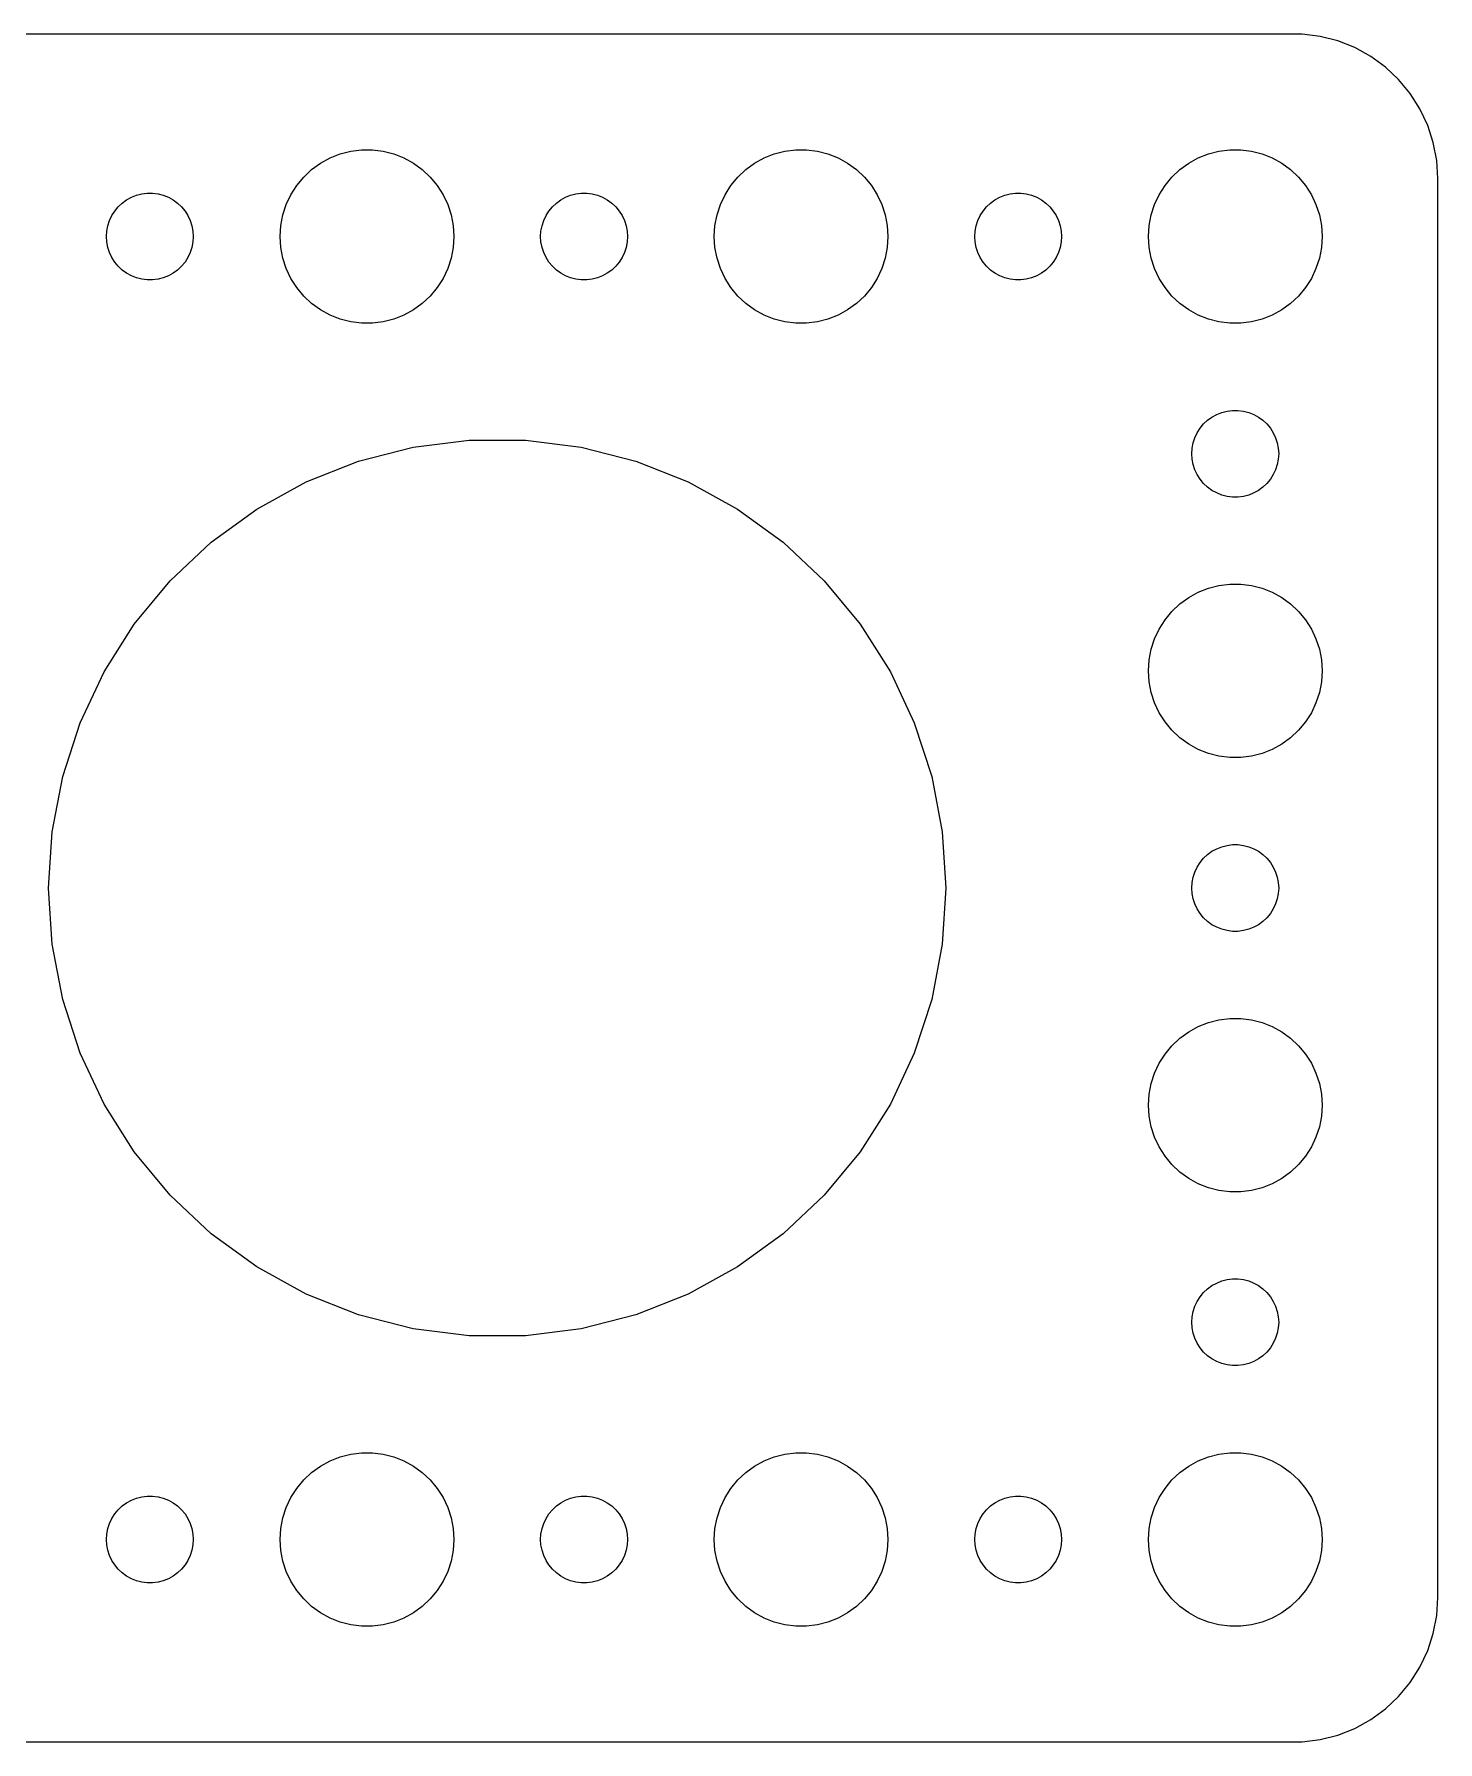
# Model space of a CAD drawing. Header units: metres. Extents: x -104 to 104, y 40 to 98.
# Drawn here: x 56 to 104.5, y 39.5 to 98.5 of the extents above; entities that cross this region are included whole.
import ezdxf

# ---------------------------------------------------------------- set-up
doc = ezdxf.new("R2010")
doc.units = ezdxf.units.M

msp = doc.modelspace()

# ---------------------------------------------------------------- linework, layer by layer
for p, q in [((99.8139, 98.4901), (-99.8139, 98.4901)), ((100.437, 98.4114), (99.8139, 98.4901)), ((101.045, 98.2553), (100.437, 98.4114)), ((101.629, 98.0241), (101.045, 98.2553)), ((102.179, 97.7216), (101.629, 98.0241)), ((102.687, 97.3526), (102.179, 97.7216)), ((103.145, 96.9227), (102.687, 97.3526)), ((103.545, 96.4389), (103.145, 96.9227)), ((103.882, 95.9088), (103.545, 96.4389)), ((104.149, 95.3406), (103.882, 95.9088)), ((104.343, 94.7434), (104.149, 95.3406)), ((66.573, 94.3532), (66.9379, 94.4469)), ((66.9379, 94.4469), (67.3116, 94.4941)), ((67.3116, 94.4941), (67.6884, 94.4941)), ((67.6884, 94.4941), (68.0621, 94.4469)), ((68.0621, 94.4469), (68.427, 94.3532)), ((81.573, 94.3532), (81.9379, 94.4469)), ((81.9379, 94.4469), (82.3116, 94.4941)), ((82.3116, 94.4941), (82.6884, 94.4941)), ((82.6884, 94.4941), (83.0621, 94.4469)), ((83.0621, 94.4469), (83.427, 94.3532)), ((96.573, 94.3532), (96.9379, 94.4469)), ((96.9379, 94.4469), (97.3116, 94.4941)), ((97.3116, 94.4941), (97.6884, 94.4941)), ((97.6884, 94.4941), (98.0621, 94.4469)), ((98.0621, 94.4469), (98.427, 94.3532)), ((104.461, 94.1267), (104.343, 94.7434)), ((65.3131, 93.5536), (65.5877, 93.8115)), ((65.5877, 93.8115), (65.8925, 94.033)), ((65.8925, 94.033), (66.2227, 94.2145)), ((66.2227, 94.2145), (66.573, 94.3532)), ((68.427, 94.3532), (68.7773, 94.2145)), ((68.7773, 94.2145), (69.1075, 94.033)), ((69.1075, 94.033), (69.4123, 93.8115)), ((69.4123, 93.8115), (69.6869, 93.5536)), ((80.3131, 93.5536), (80.5877, 93.8115)), ((80.5877, 93.8115), (80.8925, 94.033)), ((80.8925, 94.033), (81.2227, 94.2145)), ((81.2227, 94.2145), (81.573, 94.3532)), ((83.427, 94.3532), (83.7773, 94.2145)), ((83.7773, 94.2145), (84.1075, 94.033)), ((84.1075, 94.033), (84.4123, 93.8115)), ((84.4123, 93.8115), (84.6869, 93.5536)), ((95.3131, 93.5536), (95.5877, 93.8115)), ((95.5877, 93.8115), (95.8925, 94.033)), ((95.8925, 94.033), (96.2227, 94.2145)), ((96.2227, 94.2145), (96.573, 94.3532)), ((98.427, 94.3532), (98.7773, 94.2145)), ((98.7773, 94.2145), (99.1075, 94.033)), ((99.1075, 94.033), (99.4123, 93.8115)), ((99.4123, 93.8115), (99.6869, 93.5536)), ((104.5, 93.5), (104.461, 94.1267)), ((64.8711, 92.9453), (65.073, 93.2634)), ((65.073, 93.2634), (65.3131, 93.5536)), ((69.6869, 93.5536), (69.927, 93.2634)), ((69.927, 93.2634), (70.1289, 92.9453)), ((79.8711, 92.9453), (80.073, 93.2634)), ((80.073, 93.2634), (80.3131, 93.5536)), ((84.6869, 93.5536), (84.927, 93.2634)), ((84.927, 93.2634), (85.1289, 92.9453)), ((94.8711, 92.9453), (95.073, 93.2634)), ((95.073, 93.2634), (95.3131, 93.5536)), ((99.6869, 93.5536), (99.927, 93.2634)), ((99.927, 93.2634), (100.129, 92.9453)), ((104.5, 44.5), (104.5, 93.5)), ((58.9065, 92.5268), (59.0439, 92.6558)), ((59.0439, 92.6558), (59.1963, 92.7665)), ((59.1963, 92.7665), (59.3613, 92.8572)), ((59.3613, 92.8572), (59.5365, 92.9266)), ((59.5365, 92.9266), (59.7189, 92.9734)), ((59.7189, 92.9734), (59.9058, 92.997)), ((59.9058, 92.997), (60.0942, 92.997)), ((60.0942, 92.997), (60.2811, 92.9734)), ((60.2811, 92.9734), (60.4635, 92.9266)), ((60.4635, 92.9266), (60.6387, 92.8572)), ((60.6387, 92.8572), (60.8037, 92.7665)), ((60.8037, 92.7665), (60.9561, 92.6558)), ((60.9561, 92.6558), (61.0934, 92.5268)), ((64.5943, 92.2461), (64.7107, 92.6044)), ((64.7107, 92.6044), (64.8711, 92.9453)), ((70.1289, 92.9453), (70.2893, 92.6044)), ((70.2893, 92.6044), (70.4057, 92.2461)), ((73.9065, 92.5268), (74.0439, 92.6558)), ((74.0439, 92.6558), (74.1963, 92.7665)), ((74.1963, 92.7665), (74.3613, 92.8572)), ((74.3613, 92.8572), (74.5365, 92.9266)), ((74.5365, 92.9266), (74.7189, 92.9734)), ((74.7189, 92.9734), (74.9058, 92.997)), ((74.9058, 92.997), (75.0942, 92.997)), ((75.0942, 92.997), (75.2811, 92.9734)), ((75.2811, 92.9734), (75.4635, 92.9266)), ((75.4635, 92.9266), (75.6387, 92.8572)), ((75.6387, 92.8572), (75.8037, 92.7665)), ((75.8037, 92.7665), (75.9561, 92.6558)), ((75.9561, 92.6558), (76.0934, 92.5268)), ((79.5943, 92.2461), (79.7107, 92.6044)), ((79.7107, 92.6044), (79.8711, 92.9453)), ((85.1289, 92.9453), (85.2893, 92.6044)), ((85.2893, 92.6044), (85.4057, 92.2461)), ((88.9065, 92.5268), (89.0439, 92.6558)), ((89.0439, 92.6558), (89.1963, 92.7665)), ((89.1963, 92.7665), (89.3613, 92.8572)), ((89.3613, 92.8572), (89.5365, 92.9266)), ((89.5365, 92.9266), (89.7189, 92.9734)), ((89.7189, 92.9734), (89.9058, 92.997)), ((89.9058, 92.997), (90.0942, 92.997)), ((90.0942, 92.997), (90.2811, 92.9734)), ((90.2811, 92.9734), (90.4635, 92.9266)), ((90.4635, 92.9266), (90.6387, 92.8572)), ((90.6387, 92.8572), (90.8037, 92.7665)), ((90.8037, 92.7665), (90.9561, 92.6558)), ((90.9561, 92.6558), (91.0934, 92.5268)), ((94.5943, 92.2461), (94.7107, 92.6044)), ((94.7107, 92.6044), (94.8711, 92.9453)), ((100.129, 92.9453), (100.289, 92.6044)), ((100.289, 92.6044), (100.406, 92.2461)), ((58.5471, 91.873), (58.6053, 92.0522)), ((58.6053, 92.0522), (58.6855, 92.2226)), ((58.6855, 92.2226), (58.7865, 92.3817)), ((58.7865, 92.3817), (58.9065, 92.5268)), ((61.0934, 92.5268), (61.2135, 92.3817)), ((61.2135, 92.3817), (61.3145, 92.2226)), ((61.3145, 92.2226), (61.3947, 92.0522)), ((61.3947, 92.0522), (61.4529, 91.873)), ((64.5237, 91.876), (64.5943, 92.2461)), ((70.4057, 92.2461), (70.4763, 91.876)), ((73.5471, 91.873), (73.6053, 92.0522)), ((73.6053, 92.0522), (73.6855, 92.2226)), ((73.6855, 92.2226), (73.7865, 92.3817)), ((73.7865, 92.3817), (73.9065, 92.5268)), ((76.0934, 92.5268), (76.2135, 92.3817)), ((76.2135, 92.3817), (76.3145, 92.2226)), ((76.3145, 92.2226), (76.3947, 92.0522)), ((76.3947, 92.0522), (76.4529, 91.873)), ((79.5237, 91.876), (79.5943, 92.2461)), ((85.4057, 92.2461), (85.4763, 91.876)), ((88.5471, 91.873), (88.6053, 92.0522)), ((88.6053, 92.0522), (88.6855, 92.2226)), ((88.6855, 92.2226), (88.7865, 92.3817)), ((88.7865, 92.3817), (88.9065, 92.5268)), ((91.0934, 92.5268), (91.2135, 92.3817)), ((91.2135, 92.3817), (91.3145, 92.2226)), ((91.3145, 92.2226), (91.3947, 92.0522)), ((91.3947, 92.0522), (91.4529, 91.873)), ((94.5237, 91.876), (94.5943, 92.2461)), ((100.406, 92.2461), (100.476, 91.876)), ((58.5, 91.5), (58.5118, 91.688)), ((58.5118, 91.312), (58.5, 91.5)), ((58.5118, 91.688), (58.5471, 91.873)), ((61.4529, 91.873), (61.4882, 91.688)), ((61.4882, 91.688), (61.5, 91.5)), ((61.5, 91.5), (61.4882, 91.312)), ((64.5, 91.5), (64.5237, 91.876)), ((64.5237, 91.124), (64.5, 91.5)), ((70.4763, 91.876), (70.5, 91.5)), ((70.5, 91.5), (70.4763, 91.124)), ((73.5, 91.5), (73.5118, 91.688)), ((73.5118, 91.312), (73.5, 91.5)), ((73.5118, 91.688), (73.5471, 91.873)), ((76.4529, 91.873), (76.4882, 91.688)), ((76.4882, 91.688), (76.5, 91.5)), ((76.5, 91.5), (76.4882, 91.312)), ((79.5, 91.5), (79.5237, 91.876)), ((79.5237, 91.124), (79.5, 91.5)), ((85.4763, 91.876), (85.5, 91.5)), ((85.5, 91.5), (85.4763, 91.124)), ((88.5, 91.5), (88.5118, 91.688)), ((88.5118, 91.312), (88.5, 91.5)), ((88.5118, 91.688), (88.5471, 91.873)), ((91.4529, 91.873), (91.4882, 91.688)), ((91.4882, 91.688), (91.5, 91.5)), ((91.5, 91.5), (91.4882, 91.312)), ((94.5, 91.5), (94.5237, 91.876)), ((94.5237, 91.124), (94.5, 91.5)), ((100.476, 91.876), (100.5, 91.5)), ((100.5, 91.5), (100.476, 91.124)), ((58.5471, 91.127), (58.5118, 91.312)), ((58.6053, 90.9478), (58.5471, 91.127)), ((58.6855, 90.7774), (58.6053, 90.9478)), ((61.3947, 90.9478), (61.3145, 90.7774)), ((61.4529, 91.127), (61.3947, 90.9478)), ((61.4882, 91.312), (61.4529, 91.127)), ((64.5943, 90.7539), (64.5237, 91.124)), ((70.4763, 91.124), (70.4057, 90.7539)), ((73.5471, 91.127), (73.5118, 91.312)), ((73.6053, 90.9478), (73.5471, 91.127)), ((73.6855, 90.7774), (73.6053, 90.9478)), ((76.3947, 90.9478), (76.3145, 90.7774)), ((76.4529, 91.127), (76.3947, 90.9478)), ((76.4882, 91.312), (76.4529, 91.127)), ((79.5943, 90.7539), (79.5237, 91.124)), ((85.4763, 91.124), (85.4057, 90.7539)), ((88.5471, 91.127), (88.5118, 91.312)), ((88.6053, 90.9478), (88.5471, 91.127)), ((88.6855, 90.7774), (88.6053, 90.9478)), ((91.3947, 90.9478), (91.3145, 90.7774)), ((91.4529, 91.127), (91.3947, 90.9478)), ((91.4882, 91.312), (91.4529, 91.127)), ((94.5943, 90.7539), (94.5237, 91.124)), ((100.476, 91.124), (100.406, 90.7539)), ((58.7865, 90.6183), (58.6855, 90.7774)), ((58.9065, 90.4732), (58.7865, 90.6183)), ((59.0439, 90.3442), (58.9065, 90.4732)), ((59.1963, 90.2335), (59.0439, 90.3442)), ((60.9561, 90.3442), (60.8037, 90.2335)), ((61.0934, 90.4732), (60.9561, 90.3442)), ((61.2135, 90.6183), (61.0934, 90.4732)), ((61.3145, 90.7774), (61.2135, 90.6183)), ((64.7107, 90.3956), (64.5943, 90.7539)), ((64.8711, 90.0547), (64.7107, 90.3956)), ((70.2893, 90.3956), (70.1289, 90.0547)), ((70.4057, 90.7539), (70.2893, 90.3956)), ((73.7865, 90.6183), (73.6855, 90.7774)), ((73.9065, 90.4732), (73.7865, 90.6183)), ((74.0439, 90.3442), (73.9065, 90.4732)), ((74.1963, 90.2335), (74.0439, 90.3442)), ((75.9561, 90.3442), (75.8037, 90.2335)), ((76.0934, 90.4732), (75.9561, 90.3442)), ((76.2135, 90.6183), (76.0934, 90.4732)), ((76.3145, 90.7774), (76.2135, 90.6183)), ((79.7107, 90.3956), (79.5943, 90.7539)), ((79.8711, 90.0547), (79.7107, 90.3956)), ((85.2893, 90.3956), (85.1289, 90.0547)), ((85.4057, 90.7539), (85.2893, 90.3956)), ((88.7865, 90.6183), (88.6855, 90.7774)), ((88.9065, 90.4732), (88.7865, 90.6183)), ((89.0439, 90.3442), (88.9065, 90.4732)), ((89.1963, 90.2335), (89.0439, 90.3442)), ((90.9561, 90.3442), (90.8037, 90.2335)), ((91.0934, 90.4732), (90.9561, 90.3442)), ((91.2135, 90.6183), (91.0934, 90.4732)), ((91.3145, 90.7774), (91.2135, 90.6183)), ((94.7107, 90.3956), (94.5943, 90.7539)), ((94.8711, 90.0547), (94.7107, 90.3956)), ((100.289, 90.3956), (100.129, 90.0547)), ((100.406, 90.7539), (100.289, 90.3956)), ((59.3613, 90.1427), (59.1963, 90.2335)), ((59.5365, 90.0734), (59.3613, 90.1427)), ((59.7189, 90.0266), (59.5365, 90.0734)), ((59.9058, 90.003), (59.7189, 90.0266)), ((60.0942, 90.003), (59.9058, 90.003)), ((60.2811, 90.0266), (60.0942, 90.003)), ((60.4635, 90.0734), (60.2811, 90.0266)), ((60.6387, 90.1427), (60.4635, 90.0734)), ((60.8037, 90.2335), (60.6387, 90.1427)), ((65.073, 89.7366), (64.8711, 90.0547)), ((65.3131, 89.4464), (65.073, 89.7366)), ((69.927, 89.7366), (69.6869, 89.4464)), ((70.1289, 90.0547), (69.927, 89.7366)), ((74.3613, 90.1427), (74.1963, 90.2335)), ((74.5365, 90.0734), (74.3613, 90.1427)), ((74.7189, 90.0266), (74.5365, 90.0734)), ((74.9058, 90.003), (74.7189, 90.0266)), ((75.0942, 90.003), (74.9058, 90.003)), ((75.2811, 90.0266), (75.0942, 90.003)), ((75.4635, 90.0734), (75.2811, 90.0266)), ((75.6387, 90.1427), (75.4635, 90.0734)), ((75.8037, 90.2335), (75.6387, 90.1427)), ((80.073, 89.7366), (79.8711, 90.0547)), ((80.3131, 89.4464), (80.073, 89.7366)), ((84.927, 89.7366), (84.6869, 89.4464)), ((85.1289, 90.0547), (84.927, 89.7366)), ((89.3613, 90.1427), (89.1963, 90.2335)), ((89.5365, 90.0734), (89.3613, 90.1427)), ((89.7189, 90.0266), (89.5365, 90.0734)), ((89.9058, 90.003), (89.7189, 90.0266)), ((90.0942, 90.003), (89.9058, 90.003)), ((90.2811, 90.0266), (90.0942, 90.003)), ((90.4635, 90.0734), (90.2811, 90.0266)), ((90.6387, 90.1427), (90.4635, 90.0734)), ((90.8037, 90.2335), (90.6387, 90.1427)), ((95.073, 89.7366), (94.8711, 90.0547)), ((95.3131, 89.4464), (95.073, 89.7366)), ((99.927, 89.7366), (99.6869, 89.4464)), ((100.129, 90.0547), (99.927, 89.7366)), ((65.5877, 89.1884), (65.3131, 89.4464)), ((65.8925, 88.967), (65.5877, 89.1884)), ((69.4123, 89.1884), (69.1075, 88.967)), ((69.6869, 89.4464), (69.4123, 89.1884)), ((80.5877, 89.1884), (80.3131, 89.4464)), ((80.8925, 88.967), (80.5877, 89.1884)), ((84.4123, 89.1884), (84.1075, 88.967)), ((84.6869, 89.4464), (84.4123, 89.1884)), ((95.5877, 89.1884), (95.3131, 89.4464)), ((95.8925, 88.967), (95.5877, 89.1884)), ((99.4123, 89.1884), (99.1075, 88.967)), ((99.6869, 89.4464), (99.4123, 89.1884)), ((66.2227, 88.7855), (65.8925, 88.967)), ((66.573, 88.6468), (66.2227, 88.7855)), ((66.9379, 88.5531), (66.573, 88.6468)), ((67.3116, 88.5059), (66.9379, 88.5531)), ((67.6884, 88.5059), (67.3116, 88.5059)), ((68.0621, 88.5531), (67.6884, 88.5059)), ((68.427, 88.6468), (68.0621, 88.5531)), ((68.7773, 88.7855), (68.427, 88.6468)), ((69.1075, 88.967), (68.7773, 88.7855)), ((81.2227, 88.7855), (80.8925, 88.967)), ((81.573, 88.6468), (81.2227, 88.7855)), ((81.9379, 88.5531), (81.573, 88.6468)), ((82.3116, 88.5059), (81.9379, 88.5531)), ((82.6884, 88.5059), (82.3116, 88.5059)), ((83.0621, 88.5531), (82.6884, 88.5059)), ((83.427, 88.6468), (83.0621, 88.5531)), ((83.7773, 88.7855), (83.427, 88.6468)), ((84.1075, 88.967), (83.7773, 88.7855)), ((96.2227, 88.7855), (95.8925, 88.967)), ((96.573, 88.6468), (96.2227, 88.7855)), ((96.9379, 88.5531), (96.573, 88.6468)), ((97.3116, 88.5059), (96.9379, 88.5531)), ((97.6884, 88.5059), (97.3116, 88.5059)), ((98.0621, 88.5531), (97.6884, 88.5059)), ((98.427, 88.6468), (98.0621, 88.5531)), ((98.7773, 88.7855), (98.427, 88.6468)), ((99.1075, 88.967), (98.7773, 88.7855)), ((96.2865, 84.8817), (96.4065, 85.0268)), ((96.4065, 85.0268), (96.5439, 85.1558)), ((96.5439, 85.1558), (96.6963, 85.2665)), ((96.6963, 85.2665), (96.8613, 85.3572)), ((96.8613, 85.3572), (97.0365, 85.4266)), ((97.0365, 85.4266), (97.2189, 85.4734)), ((97.2189, 85.4734), (97.4058, 85.497)), ((97.4058, 85.497), (97.5942, 85.497)), ((97.5942, 85.497), (97.7811, 85.4734)), ((97.7811, 85.4734), (97.9635, 85.4266)), ((97.9635, 85.4266), (98.1387, 85.3572)), ((98.1387, 85.3572), (98.3037, 85.2665)), ((98.3037, 85.2665), (98.4561, 85.1558)), ((98.4561, 85.1558), (98.5934, 85.0268)), ((98.5934, 85.0268), (98.7135, 84.8817)), ((69.0956, 84.2254), (71.0267, 84.4694)), ((71.0267, 84.4694), (72.9733, 84.4694)), ((72.9733, 84.4694), (74.9044, 84.2254)), ((96.0118, 84.188), (96.0471, 84.373)), ((96.0471, 84.373), (96.1053, 84.5522)), ((96.1053, 84.5522), (96.1855, 84.7226)), ((96.1855, 84.7226), (96.2865, 84.8817)), ((98.7135, 84.8817), (98.8145, 84.7226)), ((98.8145, 84.7226), (98.8947, 84.5522)), ((98.8947, 84.5522), (98.9529, 84.373)), ((98.9529, 84.373), (98.9882, 84.188)), ((67.2102, 83.7414), (69.0956, 84.2254)), ((74.9044, 84.2254), (76.7898, 83.7414)), ((96, 84), (96.0118, 84.188)), ((96.0118, 83.812), (96, 84)), ((96.0471, 83.627), (96.0118, 83.812)), ((98.9882, 83.812), (98.9529, 83.627)), ((98.9882, 84.188), (99, 84)), ((99, 84), (98.9882, 83.812)), ((65.4004, 83.0248), (67.2102, 83.7414)), ((76.7898, 83.7414), (78.5996, 83.0248)), ((96.1053, 83.4478), (96.0471, 83.627)), ((96.1855, 83.2774), (96.1053, 83.4478)), ((96.2865, 83.1183), (96.1855, 83.2774)), ((98.8145, 83.2774), (98.7135, 83.1183)), ((98.8947, 83.4478), (98.8145, 83.2774)), ((98.9529, 83.627), (98.8947, 83.4478)), ((63.6947, 82.0871), (65.4004, 83.0248)), ((78.5996, 83.0248), (80.3053, 82.0871)), ((96.4065, 82.9732), (96.2865, 83.1183)), ((96.5439, 82.8442), (96.4065, 82.9732)), ((96.6963, 82.7335), (96.5439, 82.8442)), ((96.8613, 82.6427), (96.6963, 82.7335)), ((97.0365, 82.5734), (96.8613, 82.6427)), ((97.2189, 82.5266), (97.0365, 82.5734)), ((97.9635, 82.5734), (97.7811, 82.5266)), ((98.1387, 82.6427), (97.9635, 82.5734)), ((98.3037, 82.7335), (98.1387, 82.6427)), ((98.4561, 82.8442), (98.3037, 82.7335)), ((98.5934, 82.9732), (98.4561, 82.8442)), ((98.7135, 83.1183), (98.5934, 82.9732)), ((62.1199, 80.9429), (63.6947, 82.0871)), ((80.3053, 82.0871), (81.8801, 80.9429)), ((97.4058, 82.5029), (97.2189, 82.5266)), ((97.5942, 82.5029), (97.4058, 82.5029)), ((97.7811, 82.5266), (97.5942, 82.5029)), ((60.701, 79.6105), (62.1199, 80.9429)), ((81.8801, 80.9429), (83.299, 79.6105)), ((59.4602, 78.1107), (60.701, 79.6105)), ((83.299, 79.6105), (84.5398, 78.1107)), ((95.8925, 79.033), (96.2227, 79.2145)), ((96.2227, 79.2145), (96.573, 79.3532)), ((96.573, 79.3532), (96.9379, 79.4469)), ((96.9379, 79.4469), (97.3116, 79.4941)), ((97.3116, 79.4941), (97.6884, 79.4941)), ((97.6884, 79.4941), (98.0621, 79.4469)), ((98.0621, 79.4469), (98.427, 79.3532)), ((98.427, 79.3532), (98.7773, 79.2145)), ((98.7773, 79.2145), (99.1075, 79.033)), ((95.073, 78.2634), (95.3131, 78.5536)), ((95.3131, 78.5536), (95.5877, 78.8115)), ((95.5877, 78.8115), (95.8925, 79.033)), ((99.1075, 79.033), (99.4123, 78.8115)), ((99.4123, 78.8115), (99.6869, 78.5536)), ((99.6869, 78.5536), (99.927, 78.2634)), ((58.4172, 76.4672), (59.4602, 78.1107)), ((84.5398, 78.1107), (85.5827, 76.4672)), ((94.7107, 77.6044), (94.8711, 77.9453)), ((94.8711, 77.9453), (95.073, 78.2634)), ((99.927, 78.2634), (100.129, 77.9453)), ((100.129, 77.9453), (100.289, 77.6044)), ((94.5943, 77.2461), (94.7107, 77.6044)), ((100.289, 77.6044), (100.406, 77.2461)), ((94.5, 76.5), (94.5237, 76.876)), ((94.5237, 76.876), (94.5943, 77.2461)), ((100.406, 77.2461), (100.476, 76.876)), ((100.476, 76.876), (100.5, 76.5)), ((57.5885, 74.7059), (58.4172, 76.4672)), ((85.5827, 76.4672), (86.4115, 74.7059)), ((94.5237, 76.124), (94.5, 76.5)), ((94.5943, 75.7539), (94.5237, 76.124)), ((100.476, 76.124), (100.406, 75.7539)), ((100.5, 76.5), (100.476, 76.124)), ((94.7107, 75.3956), (94.5943, 75.7539)), ((100.406, 75.7539), (100.289, 75.3956)), ((94.8711, 75.0547), (94.7107, 75.3956)), ((95.073, 74.7366), (94.8711, 75.0547)), ((100.129, 75.0547), (99.927, 74.7366)), ((100.289, 75.3956), (100.129, 75.0547)), ((56.987, 72.8547), (57.5885, 74.7059)), ((86.4115, 74.7059), (87.013, 72.8547)), ((95.3131, 74.4464), (95.073, 74.7366)), ((95.5877, 74.1884), (95.3131, 74.4464)), ((99.6869, 74.4464), (99.4123, 74.1884)), ((99.927, 74.7366), (99.6869, 74.4464)), ((95.8925, 73.967), (95.5877, 74.1884)), ((96.2227, 73.7855), (95.8925, 73.967)), ((96.573, 73.6468), (96.2227, 73.7855)), ((98.7773, 73.7855), (98.427, 73.6468)), ((99.1075, 73.967), (98.7773, 73.7855)), ((99.4123, 74.1884), (99.1075, 73.967)), ((96.9379, 73.5531), (96.573, 73.6468)), ((97.3116, 73.5059), (96.9379, 73.5531)), ((97.6884, 73.5059), (97.3116, 73.5059)), ((98.0621, 73.5531), (97.6884, 73.5059)), ((98.427, 73.6468), (98.0621, 73.5531)), ((56.6222, 70.9427), (56.987, 72.8547)), ((87.013, 72.8547), (87.3778, 70.9427)), ((56.5, 69), (56.6222, 70.9427)), ((87.3778, 70.9427), (87.5, 69)), ((96.5439, 70.1558), (96.6963, 70.2665)), ((96.6963, 70.2665), (96.8613, 70.3572)), ((96.8613, 70.3572), (97.0365, 70.4266)), ((97.0365, 70.4266), (97.2189, 70.4734)), ((97.2189, 70.4734), (97.4058, 70.497)), ((97.4058, 70.497), (97.5942, 70.497)), ((97.5942, 70.497), (97.7811, 70.4734)), ((97.7811, 70.4734), (97.9635, 70.4266)), ((97.9635, 70.4266), (98.1387, 70.3572)), ((98.1387, 70.3572), (98.3037, 70.2665)), ((98.3037, 70.2665), (98.4561, 70.1558)), ((96.1053, 69.5522), (96.1855, 69.7226)), ((96.1855, 69.7226), (96.2865, 69.8817)), ((96.2865, 69.8817), (96.4065, 70.0268)), ((96.4065, 70.0268), (96.5439, 70.1558)), ((98.4561, 70.1558), (98.5934, 70.0268)), ((98.5934, 70.0268), (98.7135, 69.8817)), ((98.7135, 69.8817), (98.8145, 69.7226)), ((98.8145, 69.7226), (98.8947, 69.5522)), ((96, 69), (96.0118, 69.188)), ((96.0118, 69.188), (96.0471, 69.373)), ((96.0471, 69.373), (96.1053, 69.5522)), ((98.8947, 69.5522), (98.9529, 69.373)), ((98.9529, 69.373), (98.9882, 69.188)), ((98.9882, 69.188), (99, 69)), ((56.6222, 67.0573), (56.5, 69)), ((87.5, 69), (87.3778, 67.0573)), ((96.0118, 68.812), (96, 69)), ((96.0471, 68.627), (96.0118, 68.812)), ((96.1053, 68.4478), (96.0471, 68.627)), ((96.1855, 68.2774), (96.1053, 68.4478)), ((98.8947, 68.4478), (98.8145, 68.2774)), ((98.9529, 68.627), (98.8947, 68.4478)), ((98.9882, 68.812), (98.9529, 68.627)), ((99, 69), (98.9882, 68.812)), ((96.2865, 68.1183), (96.1855, 68.2774)), ((96.4065, 67.9732), (96.2865, 68.1183)), ((96.5439, 67.8442), (96.4065, 67.9732)), ((96.6963, 67.7335), (96.5439, 67.8442)), ((98.4561, 67.8442), (98.3037, 67.7335)), ((98.5934, 67.9732), (98.4561, 67.8442)), ((98.7135, 68.1183), (98.5934, 67.9732)), ((98.8145, 68.2774), (98.7135, 68.1183)), ((96.8613, 67.6428), (96.6963, 67.7335)), ((97.0365, 67.5734), (96.8613, 67.6428)), ((97.2189, 67.5266), (97.0365, 67.5734)), ((97.4058, 67.503), (97.2189, 67.5266)), ((97.5942, 67.503), (97.4058, 67.503)), ((97.7811, 67.5266), (97.5942, 67.503)), ((97.9635, 67.5734), (97.7811, 67.5266)), ((98.1387, 67.6428), (97.9635, 67.5734)), ((98.3037, 67.7335), (98.1387, 67.6428)), ((56.987, 65.1453), (56.6222, 67.0573)), ((87.3778, 67.0573), (87.013, 65.1453)), ((57.5885, 63.2941), (56.987, 65.1453)), ((87.013, 65.1453), (86.4115, 63.2941)), ((96.2227, 64.2145), (96.573, 64.3532)), ((96.573, 64.3532), (96.9379, 64.4469)), ((96.9379, 64.4469), (97.3116, 64.4941)), ((97.3116, 64.4941), (97.6884, 64.4941)), ((97.6884, 64.4941), (98.0621, 64.4469)), ((98.0621, 64.4469), (98.427, 64.3532)), ((98.427, 64.3532), (98.7773, 64.2145)), ((95.3131, 63.5536), (95.5877, 63.8116)), ((95.5877, 63.8116), (95.8925, 64.033)), ((95.8925, 64.033), (96.2227, 64.2145)), ((98.7773, 64.2145), (99.1075, 64.033)), ((99.1075, 64.033), (99.4123, 63.8116)), ((99.4123, 63.8116), (99.6869, 63.5536)), ((58.4172, 61.5328), (57.5885, 63.2941)), ((86.4115, 63.2941), (85.5827, 61.5328)), ((94.8711, 62.9453), (95.073, 63.2634)), ((95.073, 63.2634), (95.3131, 63.5536)), ((99.6869, 63.5536), (99.927, 63.2634)), ((99.927, 63.2634), (100.129, 62.9453)), ((94.5943, 62.2461), (94.7107, 62.6044)), ((94.7107, 62.6044), (94.8711, 62.9453)), ((100.129, 62.9453), (100.289, 62.6044)), ((100.289, 62.6044), (100.406, 62.2461)), ((94.5237, 61.876), (94.5943, 62.2461)), ((100.406, 62.2461), (100.476, 61.876)), ((59.4602, 59.8893), (58.4172, 61.5328)), ((85.5827, 61.5328), (84.5398, 59.8893)), ((94.5, 61.5), (94.5237, 61.876)), ((94.5237, 61.124), (94.5, 61.5)), ((100.476, 61.876), (100.5, 61.5)), ((100.5, 61.5), (100.476, 61.124)), ((94.5943, 60.7539), (94.5237, 61.124)), ((94.7107, 60.3956), (94.5943, 60.7539)), ((100.406, 60.7539), (100.289, 60.3956)), ((100.476, 61.124), (100.406, 60.7539)), ((94.8711, 60.0547), (94.7107, 60.3956)), ((100.289, 60.3956), (100.129, 60.0547)), ((60.701, 58.3895), (59.4602, 59.8893)), ((84.5398, 59.8893), (83.299, 58.3895)), ((95.073, 59.7366), (94.8711, 60.0547)), ((95.3131, 59.4464), (95.073, 59.7366)), ((99.927, 59.7366), (99.6869, 59.4464)), ((100.129, 60.0547), (99.927, 59.7366)), ((95.5877, 59.1885), (95.3131, 59.4464)), ((95.8925, 58.967), (95.5877, 59.1885)), ((99.4123, 59.1885), (99.1075, 58.967)), ((99.6869, 59.4464), (99.4123, 59.1885)), ((96.2227, 58.7855), (95.8925, 58.967)), ((96.573, 58.6468), (96.2227, 58.7855)), ((96.9379, 58.5531), (96.573, 58.6468)), ((97.3116, 58.5059), (96.9379, 58.5531)), ((97.6884, 58.5059), (97.3116, 58.5059)), ((98.0621, 58.5531), (97.6884, 58.5059)), ((98.427, 58.6468), (98.0621, 58.5531)), ((98.7773, 58.7855), (98.427, 58.6468)), ((99.1075, 58.967), (98.7773, 58.7855)), ((62.1199, 57.0571), (60.701, 58.3895)), ((83.299, 58.3895), (81.8801, 57.0571)), ((63.6947, 55.9129), (62.1199, 57.0571)), ((81.8801, 57.0571), (80.3053, 55.9129)), ((65.4004, 54.9752), (63.6947, 55.9129)), ((80.3053, 55.9129), (78.5996, 54.9752)), ((97.0365, 55.4266), (97.2189, 55.4734)), ((97.2189, 55.4734), (97.4058, 55.4971)), ((97.4058, 55.4971), (97.5942, 55.4971)), ((97.5942, 55.4971), (97.7811, 55.4734)), ((97.7811, 55.4734), (97.9635, 55.4266)), ((67.2102, 54.2586), (65.4004, 54.9752)), ((78.5996, 54.9752), (76.7898, 54.2586)), ((96.1855, 54.7226), (96.2865, 54.8817)), ((96.2865, 54.8817), (96.4065, 55.0268)), ((96.4065, 55.0268), (96.5439, 55.1558)), ((96.5439, 55.1558), (96.6963, 55.2665)), ((96.6963, 55.2665), (96.8613, 55.3573)), ((96.8613, 55.3573), (97.0365, 55.4266)), ((97.9635, 55.4266), (98.1387, 55.3573)), ((98.1387, 55.3573), (98.3037, 55.2665)), ((98.3037, 55.2665), (98.4561, 55.1558)), ((98.4561, 55.1558), (98.5934, 55.0268)), ((98.5934, 55.0268), (98.7135, 54.8817)), ((98.7135, 54.8817), (98.8145, 54.7226)), ((96.0118, 54.188), (96.0471, 54.373)), ((96.0471, 54.373), (96.1053, 54.5522)), ((96.1053, 54.5522), (96.1855, 54.7226)), ((98.8145, 54.7226), (98.8947, 54.5522)), ((98.8947, 54.5522), (98.9529, 54.373)), ((98.9529, 54.373), (98.9882, 54.188)), ((69.0956, 53.7746), (67.2102, 54.2586)), ((71.0267, 53.5306), (69.0956, 53.7746)), ((74.9044, 53.7746), (72.9733, 53.5306)), ((76.7898, 54.2586), (74.9044, 53.7746)), ((96, 54), (96.0118, 54.188)), ((96.0118, 53.812), (96, 54)), ((96.0471, 53.627), (96.0118, 53.812)), ((98.9882, 53.812), (98.9529, 53.627)), ((98.9882, 54.188), (99, 54)), ((99, 54), (98.9882, 53.812)), ((72.9733, 53.5306), (71.0267, 53.5306)), ((96.1053, 53.4478), (96.0471, 53.627)), ((96.1855, 53.2774), (96.1053, 53.4478)), ((96.2865, 53.1183), (96.1855, 53.2774)), ((96.4065, 52.9732), (96.2865, 53.1183)), ((98.7135, 53.1183), (98.5934, 52.9732)), ((98.8145, 53.2774), (98.7135, 53.1183)), ((98.8947, 53.4478), (98.8145, 53.2774)), ((98.9529, 53.627), (98.8947, 53.4478)), ((96.5439, 52.8442), (96.4065, 52.9732)), ((96.6963, 52.7335), (96.5439, 52.8442)), ((96.8613, 52.6428), (96.6963, 52.7335)), ((97.0365, 52.5734), (96.8613, 52.6428)), ((97.2189, 52.5266), (97.0365, 52.5734)), ((97.4058, 52.503), (97.2189, 52.5266)), ((97.5942, 52.503), (97.4058, 52.503)), ((97.7811, 52.5266), (97.5942, 52.503)), ((97.9635, 52.5734), (97.7811, 52.5266)), ((98.1387, 52.6428), (97.9635, 52.5734)), ((98.3037, 52.7335), (98.1387, 52.6428)), ((98.4561, 52.8442), (98.3037, 52.7335)), ((98.5934, 52.9732), (98.4561, 52.8442)), ((65.5877, 48.8116), (65.8925, 49.033)), ((65.8925, 49.033), (66.2227, 49.2145)), ((66.2227, 49.2145), (66.573, 49.3532)), ((66.573, 49.3532), (66.9379, 49.4469)), ((66.9379, 49.4469), (67.3116, 49.4941)), ((67.3116, 49.4941), (67.6884, 49.4941)), ((67.6884, 49.4941), (68.0621, 49.4469)), ((68.0621, 49.4469), (68.427, 49.3532)), ((68.427, 49.3532), (68.7773, 49.2145)), ((68.7773, 49.2145), (69.1075, 49.033)), ((69.1075, 49.033), (69.4123, 48.8116)), ((80.5877, 48.8116), (80.8925, 49.033)), ((80.8925, 49.033), (81.2227, 49.2145)), ((81.2227, 49.2145), (81.573, 49.3532)), ((81.573, 49.3532), (81.9379, 49.4469)), ((81.9379, 49.4469), (82.3116, 49.4941)), ((82.3116, 49.4941), (82.6884, 49.4941)), ((82.6884, 49.4941), (83.0621, 49.4469)), ((83.0621, 49.4469), (83.427, 49.3532)), ((83.427, 49.3532), (83.7773, 49.2145)), ((83.7773, 49.2145), (84.1075, 49.033)), ((84.1075, 49.033), (84.4123, 48.8116)), ((95.5877, 48.8116), (95.8925, 49.033)), ((95.8925, 49.033), (96.2227, 49.2145)), ((96.2227, 49.2145), (96.573, 49.3532)), ((96.573, 49.3532), (96.9379, 49.4469)), ((96.9379, 49.4469), (97.3116, 49.4941)), ((97.3116, 49.4941), (97.6884, 49.4941)), ((97.6884, 49.4941), (98.0621, 49.4469)), ((98.0621, 49.4469), (98.427, 49.3532)), ((98.427, 49.3532), (98.7773, 49.2145)), ((98.7773, 49.2145), (99.1075, 49.033)), ((99.1075, 49.033), (99.4123, 48.8116)), ((65.073, 48.2634), (65.3131, 48.5536)), ((65.3131, 48.5536), (65.5877, 48.8116)), ((69.4123, 48.8116), (69.6869, 48.5536)), ((69.6869, 48.5536), (69.927, 48.2634)), ((80.073, 48.2634), (80.3131, 48.5536)), ((80.3131, 48.5536), (80.5877, 48.8116)), ((84.4123, 48.8116), (84.6869, 48.5536)), ((84.6869, 48.5536), (84.927, 48.2634)), ((95.073, 48.2634), (95.3131, 48.5536)), ((95.3131, 48.5536), (95.5877, 48.8116)), ((99.4123, 48.8116), (99.6869, 48.5536)), ((99.6869, 48.5536), (99.927, 48.2634)), ((59.1963, 47.7665), (59.3613, 47.8573)), ((59.3613, 47.8573), (59.5365, 47.9266)), ((59.5365, 47.9266), (59.7189, 47.9734)), ((59.7189, 47.9734), (59.9058, 47.997)), ((59.9058, 47.997), (60.0942, 47.997)), ((60.0942, 47.997), (60.2811, 47.9734)), ((60.2811, 47.9734), (60.4635, 47.9266)), ((60.4635, 47.9266), (60.6387, 47.8573)), ((60.6387, 47.8573), (60.8037, 47.7665)), ((64.7107, 47.6044), (64.8711, 47.9453)), ((64.8711, 47.9453), (65.073, 48.2634)), ((69.927, 48.2634), (70.1289, 47.9453)), ((70.1289, 47.9453), (70.2893, 47.6044)), ((74.1963, 47.7665), (74.3613, 47.8573)), ((74.3613, 47.8573), (74.5365, 47.9266)), ((74.5365, 47.9266), (74.7189, 47.9734)), ((74.7189, 47.9734), (74.9058, 47.997)), ((74.9058, 47.997), (75.0942, 47.997)), ((75.0942, 47.997), (75.2811, 47.9734)), ((75.2811, 47.9734), (75.4635, 47.9266)), ((75.4635, 47.9266), (75.6387, 47.8573)), ((75.6387, 47.8573), (75.8037, 47.7665)), ((79.7107, 47.6044), (79.8711, 47.9453)), ((79.8711, 47.9453), (80.073, 48.2634)), ((84.927, 48.2634), (85.1289, 47.9453)), ((85.1289, 47.9453), (85.2893, 47.6044)), ((89.1963, 47.7665), (89.3613, 47.8573)), ((89.3613, 47.8573), (89.5365, 47.9266)), ((89.5365, 47.9266), (89.7189, 47.9734)), ((89.7189, 47.9734), (89.9058, 47.997)), ((89.9058, 47.997), (90.0942, 47.997)), ((90.0942, 47.997), (90.2811, 47.9734)), ((90.2811, 47.9734), (90.4635, 47.9266)), ((90.4635, 47.9266), (90.6387, 47.8573)), ((90.6387, 47.8573), (90.8037, 47.7665)), ((94.7107, 47.6044), (94.8711, 47.9453)), ((94.8711, 47.9453), (95.073, 48.2634)), ((99.927, 48.2634), (100.129, 47.9453)), ((100.129, 47.9453), (100.289, 47.6044)), ((58.6053, 47.0522), (58.6855, 47.2226)), ((58.6855, 47.2226), (58.7865, 47.3817)), ((58.7865, 47.3817), (58.9065, 47.5268)), ((58.9065, 47.5268), (59.0439, 47.6558)), ((59.0439, 47.6558), (59.1963, 47.7665)), ((60.8037, 47.7665), (60.9561, 47.6558)), ((60.9561, 47.6558), (61.0934, 47.5268)), ((61.0934, 47.5268), (61.2135, 47.3817)), ((61.2135, 47.3817), (61.3145, 47.2226)), ((61.3145, 47.2226), (61.3947, 47.0522)), ((64.5237, 46.876), (64.5943, 47.2461)), ((64.5943, 47.2461), (64.7107, 47.6044)), ((70.2893, 47.6044), (70.4057, 47.2461)), ((70.4057, 47.2461), (70.4763, 46.876)), ((73.6053, 47.0522), (73.6855, 47.2226)), ((73.6855, 47.2226), (73.7865, 47.3817)), ((73.7865, 47.3817), (73.9065, 47.5268)), ((73.9065, 47.5268), (74.0439, 47.6558)), ((74.0439, 47.6558), (74.1963, 47.7665)), ((75.8037, 47.7665), (75.9561, 47.6558)), ((75.9561, 47.6558), (76.0934, 47.5268)), ((76.0934, 47.5268), (76.2135, 47.3817)), ((76.2135, 47.3817), (76.3145, 47.2226)), ((76.3145, 47.2226), (76.3947, 47.0522)), ((79.5237, 46.876), (79.5943, 47.2461)), ((79.5943, 47.2461), (79.7107, 47.6044)), ((85.2893, 47.6044), (85.4057, 47.2461)), ((85.4057, 47.2461), (85.4763, 46.876)), ((88.6053, 47.0522), (88.6855, 47.2226)), ((88.6855, 47.2226), (88.7865, 47.3817)), ((88.7865, 47.3817), (88.9065, 47.5268)), ((88.9065, 47.5268), (89.0439, 47.6558)), ((89.0439, 47.6558), (89.1963, 47.7665)), ((90.8037, 47.7665), (90.9561, 47.6558)), ((90.9561, 47.6558), (91.0934, 47.5268)), ((91.0934, 47.5268), (91.2135, 47.3817)), ((91.2135, 47.3817), (91.3145, 47.2226)), ((91.3145, 47.2226), (91.3947, 47.0522)), ((94.5237, 46.876), (94.5943, 47.2461)), ((94.5943, 47.2461), (94.7107, 47.6044)), ((100.289, 47.6044), (100.406, 47.2461)), ((100.406, 47.2461), (100.476, 46.876)), ((58.5, 46.5), (58.5118, 46.688)), ((58.5118, 46.688), (58.5471, 46.873)), ((58.5471, 46.873), (58.6053, 47.0522)), ((61.3947, 47.0522), (61.4529, 46.873)), ((61.4529, 46.873), (61.4882, 46.688)), ((61.4882, 46.688), (61.5, 46.5)), ((64.5, 46.5), (64.5237, 46.876)), ((70.4763, 46.876), (70.5, 46.5)), ((73.5, 46.5), (73.5118, 46.688)), ((73.5118, 46.688), (73.5471, 46.873)), ((73.5471, 46.873), (73.6053, 47.0522)), ((76.3947, 47.0522), (76.4529, 46.873)), ((76.4529, 46.873), (76.4882, 46.688)), ((76.4882, 46.688), (76.5, 46.5)), ((79.5, 46.5), (79.5237, 46.876)), ((85.4763, 46.876), (85.5, 46.5)), ((88.5, 46.5), (88.5118, 46.688)), ((88.5118, 46.688), (88.5471, 46.873)), ((88.5471, 46.873), (88.6053, 47.0522)), ((91.3947, 47.0522), (91.4529, 46.873)), ((91.4529, 46.873), (91.4882, 46.688)), ((91.4882, 46.688), (91.5, 46.5)), ((94.5, 46.5), (94.5237, 46.876)), ((100.476, 46.876), (100.5, 46.5)), ((58.5118, 46.312), (58.5, 46.5)), ((58.5471, 46.127), (58.5118, 46.312)), ((58.6053, 45.9478), (58.5471, 46.127)), ((61.4529, 46.127), (61.3947, 45.9478)), ((61.4882, 46.312), (61.4529, 46.127)), ((61.5, 46.5), (61.4882, 46.312)), ((64.5237, 46.124), (64.5, 46.5)), ((64.5943, 45.7539), (64.5237, 46.124)), ((70.4763, 46.124), (70.4057, 45.7539)), ((70.5, 46.5), (70.4763, 46.124)), ((73.5118, 46.312), (73.5, 46.5)), ((73.5471, 46.127), (73.5118, 46.312)), ((73.6053, 45.9478), (73.5471, 46.127)), ((76.4529, 46.127), (76.3947, 45.9478)), ((76.4882, 46.312), (76.4529, 46.127)), ((76.5, 46.5), (76.4882, 46.312)), ((79.5237, 46.124), (79.5, 46.5)), ((79.5943, 45.7539), (79.5237, 46.124)), ((85.4763, 46.124), (85.4057, 45.7539)), ((85.5, 46.5), (85.4763, 46.124)), ((88.5118, 46.312), (88.5, 46.5)), ((88.5471, 46.127), (88.5118, 46.312)), ((88.6053, 45.9478), (88.5471, 46.127)), ((91.4529, 46.127), (91.3947, 45.9478)), ((91.4882, 46.312), (91.4529, 46.127)), ((91.5, 46.5), (91.4882, 46.312)), ((94.5237, 46.124), (94.5, 46.5)), ((94.5943, 45.7539), (94.5237, 46.124)), ((100.476, 46.124), (100.406, 45.7539)), ((100.5, 46.5), (100.476, 46.124)), ((58.6855, 45.7774), (58.6053, 45.9478)), ((58.7865, 45.6183), (58.6855, 45.7774)), ((58.9065, 45.4732), (58.7865, 45.6183)), ((59.0439, 45.3442), (58.9065, 45.4732)), ((61.0934, 45.4732), (60.9561, 45.3442)), ((61.2135, 45.6183), (61.0934, 45.4732)), ((61.3145, 45.7774), (61.2135, 45.6183)), ((61.3947, 45.9478), (61.3145, 45.7774)), ((64.7107, 45.3956), (64.5943, 45.7539)), ((70.4057, 45.7539), (70.2893, 45.3956)), ((73.6855, 45.7774), (73.6053, 45.9478)), ((73.7865, 45.6183), (73.6855, 45.7774)), ((73.9065, 45.4732), (73.7865, 45.6183)), ((74.0439, 45.3442), (73.9065, 45.4732)), ((76.0934, 45.4732), (75.9561, 45.3442)), ((76.2135, 45.6183), (76.0934, 45.4732)), ((76.3145, 45.7774), (76.2135, 45.6183)), ((76.3947, 45.9478), (76.3145, 45.7774)), ((79.7107, 45.3956), (79.5943, 45.7539)), ((85.4057, 45.7539), (85.2893, 45.3956)), ((88.6855, 45.7774), (88.6053, 45.9478)), ((88.7865, 45.6183), (88.6855, 45.7774)), ((88.9065, 45.4732), (88.7865, 45.6183)), ((89.0439, 45.3442), (88.9065, 45.4732)), ((91.0934, 45.4732), (90.9561, 45.3442)), ((91.2135, 45.6183), (91.0934, 45.4732)), ((91.3145, 45.7774), (91.2135, 45.6183)), ((91.3947, 45.9478), (91.3145, 45.7774)), ((94.7107, 45.3956), (94.5943, 45.7539)), ((100.406, 45.7539), (100.289, 45.3956)), ((59.1963, 45.2335), (59.0439, 45.3442)), ((59.3613, 45.1428), (59.1963, 45.2335)), ((59.5365, 45.0734), (59.3613, 45.1428)), ((59.7189, 45.0266), (59.5365, 45.0734)), ((59.9058, 45.003), (59.7189, 45.0266)), ((60.0942, 45.003), (59.9058, 45.003)), ((60.2811, 45.0266), (60.0942, 45.003)), ((60.4635, 45.0734), (60.2811, 45.0266)), ((60.6387, 45.1428), (60.4635, 45.0734)), ((60.8037, 45.2335), (60.6387, 45.1428)), ((60.9561, 45.3442), (60.8037, 45.2335)), ((64.8711, 45.0547), (64.7107, 45.3956)), ((65.073, 44.7366), (64.8711, 45.0547)), ((70.1289, 45.0547), (69.927, 44.7366)), ((70.2893, 45.3956), (70.1289, 45.0547)), ((74.1963, 45.2335), (74.0439, 45.3442)), ((74.3613, 45.1428), (74.1963, 45.2335)), ((74.5365, 45.0734), (74.3613, 45.1428)), ((74.7189, 45.0266), (74.5365, 45.0734)), ((74.9058, 45.003), (74.7189, 45.0266)), ((75.0942, 45.003), (74.9058, 45.003)), ((75.2811, 45.0266), (75.0942, 45.003)), ((75.4635, 45.0734), (75.2811, 45.0266)), ((75.6387, 45.1428), (75.4635, 45.0734)), ((75.8037, 45.2335), (75.6387, 45.1428)), ((75.9561, 45.3442), (75.8037, 45.2335)), ((79.8711, 45.0547), (79.7107, 45.3956)), ((80.073, 44.7366), (79.8711, 45.0547)), ((85.1289, 45.0547), (84.927, 44.7366)), ((85.2893, 45.3956), (85.1289, 45.0547)), ((89.1963, 45.2335), (89.0439, 45.3442)), ((89.3613, 45.1428), (89.1963, 45.2335)), ((89.5365, 45.0734), (89.3613, 45.1428)), ((89.7189, 45.0266), (89.5365, 45.0734)), ((89.9058, 45.003), (89.7189, 45.0266)), ((90.0942, 45.003), (89.9058, 45.003)), ((90.2811, 45.0266), (90.0942, 45.003)), ((90.4635, 45.0734), (90.2811, 45.0266)), ((90.6387, 45.1428), (90.4635, 45.0734)), ((90.8037, 45.2335), (90.6387, 45.1428)), ((90.9561, 45.3442), (90.8037, 45.2335)), ((94.8711, 45.0547), (94.7107, 45.3956)), ((95.073, 44.7366), (94.8711, 45.0547)), ((100.129, 45.0547), (99.927, 44.7366)), ((100.289, 45.3956), (100.129, 45.0547)), ((65.3131, 44.4464), (65.073, 44.7366)), ((65.5877, 44.1885), (65.3131, 44.4464)), ((69.6869, 44.4464), (69.4123, 44.1885)), ((69.927, 44.7366), (69.6869, 44.4464)), ((80.3131, 44.4464), (80.073, 44.7366)), ((80.5877, 44.1885), (80.3131, 44.4464)), ((84.6869, 44.4464), (84.4123, 44.1885)), ((84.927, 44.7366), (84.6869, 44.4464)), ((95.3131, 44.4464), (95.073, 44.7366)), ((95.5877, 44.1885), (95.3131, 44.4464)), ((99.6869, 44.4464), (99.4123, 44.1885)), ((99.927, 44.7366), (99.6869, 44.4464)), ((104.461, 43.8733), (104.5, 44.5)), ((65.8925, 43.967), (65.5877, 44.1885)), ((66.2227, 43.7855), (65.8925, 43.967)), ((66.573, 43.6468), (66.2227, 43.7855)), ((66.9379, 43.5531), (66.573, 43.6468)), ((68.427, 43.6468), (68.0621, 43.5531)), ((68.7773, 43.7855), (68.427, 43.6468)), ((69.1075, 43.967), (68.7773, 43.7855)), ((69.4123, 44.1885), (69.1075, 43.967)), ((80.8925, 43.967), (80.5877, 44.1885)), ((81.2227, 43.7855), (80.8925, 43.967)), ((81.573, 43.6468), (81.2227, 43.7855)), ((81.9379, 43.5531), (81.573, 43.6468)), ((83.427, 43.6468), (83.0621, 43.5531)), ((83.7773, 43.7855), (83.427, 43.6468)), ((84.1075, 43.967), (83.7773, 43.7855)), ((84.4123, 44.1885), (84.1075, 43.967)), ((95.8925, 43.967), (95.5877, 44.1885)), ((96.2227, 43.7855), (95.8925, 43.967)), ((96.573, 43.6468), (96.2227, 43.7855)), ((96.9379, 43.5531), (96.573, 43.6468)), ((98.427, 43.6468), (98.0621, 43.5531)), ((98.7773, 43.7855), (98.427, 43.6468)), ((99.1075, 43.967), (98.7773, 43.7855)), ((99.4123, 44.1885), (99.1075, 43.967)), ((104.343, 43.2566), (104.461, 43.8733)), ((67.3116, 43.5059), (66.9379, 43.5531)), ((67.6884, 43.5059), (67.3116, 43.5059)), ((68.0621, 43.5531), (67.6884, 43.5059)), ((82.3116, 43.5059), (81.9379, 43.5531)), ((82.6884, 43.5059), (82.3116, 43.5059)), ((83.0621, 43.5531), (82.6884, 43.5059)), ((97.3116, 43.5059), (96.9379, 43.5531)), ((97.6884, 43.5059), (97.3116, 43.5059)), ((98.0621, 43.5531), (97.6884, 43.5059)), ((104.149, 42.6594), (104.343, 43.2566)), ((103.882, 42.0912), (104.149, 42.6594)), ((103.545, 41.5611), (103.882, 42.0912)), ((103.145, 41.0773), (103.545, 41.5611)), ((102.687, 40.6474), (103.145, 41.0773)), ((101.629, 39.9759), (102.179, 40.2784)), ((102.179, 40.2784), (102.687, 40.6474)), ((99.8139, 39.5099), (100.437, 39.5886)), ((100.437, 39.5886), (101.045, 39.7447)), ((101.045, 39.7447), (101.629, 39.9759)), ((-99.8139, 39.5099), (99.8139, 39.5099))]:
    msp.add_line(p, q)

doc.saveas('drawing.dxf')
